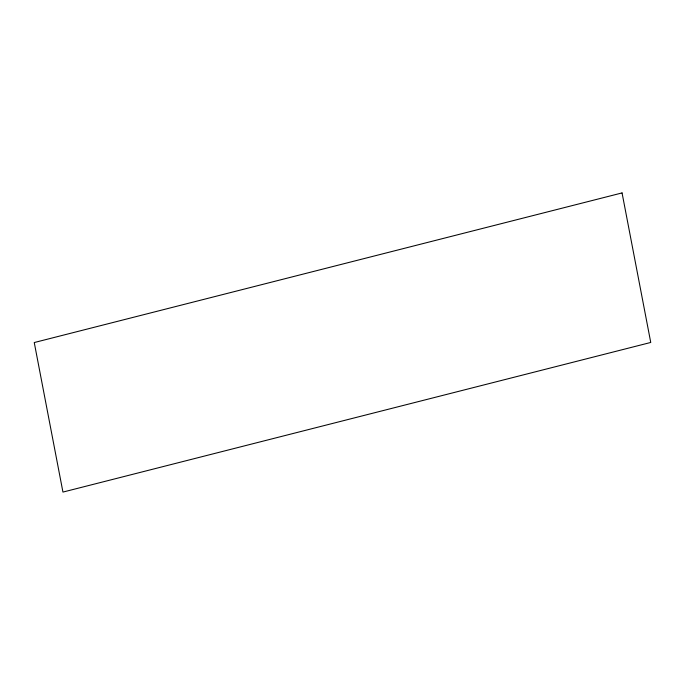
<?xml version="1.0" encoding="UTF-8"?>
<svg xmlns="http://www.w3.org/2000/svg" width="685" height="685" viewBox="0 0 685 685"><rect width="100%" height="100%" fill="white"/><g stroke="black" fill="none" stroke-linecap="round" stroke-linejoin="round"><path stroke-width="1.03" d="M622.057 192.922L34.25 342.543L62.943 492.078L650.75 342.457L622.057 192.922"/></g></svg>
